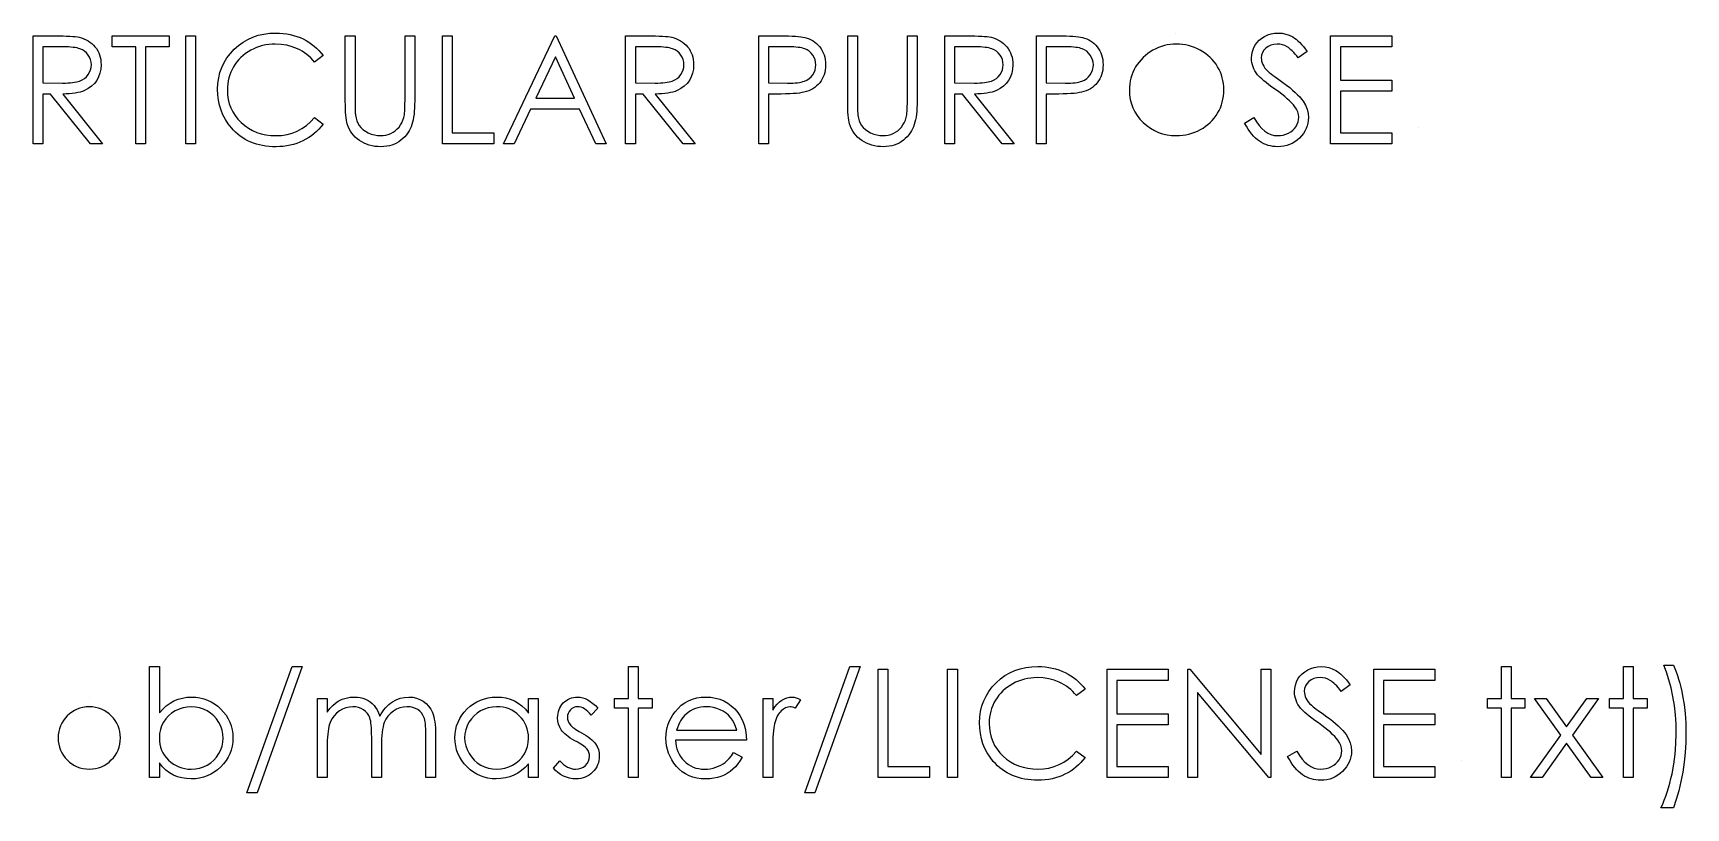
# Model space of a CAD drawing. Header units: millimetres. Extents: x -143 to 157, y 0 to 129.
# Drawn here: x 102.8 to 156.2, y 76.8 to 101.9 of the extents above; entities that cross this region are included whole.
import ezdxf

# ---------------------------------------------------------------- set-up
doc = ezdxf.new("R2010")
doc.units = ezdxf.units.MM

msp = doc.modelspace()

# ---------------------------------------------------------------- linework, layer by layer
at = {"color": 7, "linetype": 'Continuous'}
for p, q in [((139.752, 101.919), (139.752, 101.919)), ((147.604, 98.868), (147.604, 98.868)), ((104.619, 80.432), (104.619, 80.432)), ((148.996, 78.368), (148.996, 78.368))]:
    msp.add_line(p, q, dxfattribs=at)
at = {"color": 7, "linetype": 'Continuous', "flags": 128}
for points in [[(102.8, 101.829), (103.5, 101.829), (103.5, 101.829), (103.641, 101.828), (103.77, 101.826), (103.886, 101.822), (103.991, 101.817), (104.084, 101.81), (104.166, 101.802), (104.236, 101.793), (104.293, 101.781), (104.293, 101.781), (104.37, 101.761), (104.443, 101.735), (104.512, 101.704), (104.577, 101.668), (104.639, 101.627), (104.697, 101.581), (104.752, 101.53), (104.802, 101.473), (104.849, 101.413), (104.889, 101.348), (104.922, 101.281), (104.95, 101.21), (104.971, 101.136), (104.987, 101.059), (104.996, 100.977), (104.999, 100.893), (104.999, 100.893), (104.99, 100.754), (104.964, 100.623), (104.921, 100.501), (104.861, 100.388), (104.784, 100.285), (104.693, 100.196), (104.586, 100.12), (104.466, 100.058), (104.399, 100.032), (104.326, 100.009), (104.246, 99.99), (104.161, 99.974), (104.069, 99.961), (103.972, 99.952), (103.868, 99.947), (103.758, 99.944), (103.758, 99.944), (105.044, 98.329), (105.044, 98.329), (104.655, 98.329), (104.655, 98.329), (103.369, 99.944), (103.369, 99.944), (103.114, 99.944), (103.114, 99.944), (103.114, 98.329), (103.114, 98.329), (102.8, 98.329), (102.8, 98.329), (102.8, 101.829)], [(105.358, 101.47), (105.358, 101.829), (105.358, 101.829), (107.197, 101.829), (107.197, 101.829), (107.197, 101.47), (107.197, 101.47), (106.435, 101.47), (106.435, 101.47), (106.435, 98.329), (106.435, 98.329), (106.121, 98.329), (106.121, 98.329), (106.121, 101.47), (106.121, 101.47), (105.358, 101.47)], [(107.736, 101.829), (108.05, 101.829), (108.05, 101.829), (108.05, 98.329), (108.05, 98.329), (107.736, 98.329), (107.736, 98.329), (107.736, 101.829)], [(112.178, 101.187), (111.903, 100.976), (111.903, 100.976), (111.844, 101.046), (111.781, 101.111), (111.716, 101.172), (111.648, 101.229), (111.577, 101.281), (111.503, 101.328), (111.426, 101.372), (111.346, 101.411), (111.179, 101.476), (111.005, 101.523), (110.822, 101.551), (110.632, 101.56), (110.632, 101.56), (110.526, 101.557), (110.423, 101.547), (110.321, 101.532), (110.222, 101.51), (110.124, 101.482), (110.029, 101.448), (109.935, 101.408), (109.843, 101.361), (109.755, 101.31), (109.672, 101.253), (109.595, 101.193), (109.522, 101.129), (109.454, 101.06), (109.391, 100.987), (109.334, 100.909), (109.281, 100.828), (109.234, 100.743), (109.194, 100.655), (109.16, 100.566), (109.132, 100.472), (109.11, 100.377), (109.095, 100.28), (109.085, 100.179), (109.082, 100.076), (109.082, 100.076), (109.089, 99.921), (109.11, 99.773), (109.144, 99.631), (109.194, 99.496), (109.256, 99.367), (109.333, 99.245), (109.424, 99.13), (109.528, 99.021), (109.643, 98.922), (109.766, 98.836), (109.895, 98.764), (110.032, 98.704), (110.177, 98.658), (110.328, 98.625), (110.487, 98.605), (110.653, 98.598), (110.653, 98.598), (110.836, 98.607), (111.012, 98.635), (111.179, 98.68), (111.34, 98.744), (111.492, 98.826), (111.637, 98.926), (111.774, 99.045), (111.903, 99.182), (111.903, 99.182), (112.178, 98.973), (112.178, 98.973), (112.111, 98.889), (112.039, 98.808), (111.964, 98.733), (111.885, 98.663), (111.802, 98.597), (111.714, 98.537), (111.622, 98.481), (111.527, 98.431), (111.428, 98.386), (111.326, 98.347), (111.222, 98.314), (111.114, 98.287), (111.004, 98.266), (110.89, 98.251), (110.775, 98.242), (110.655, 98.239), (110.655, 98.239), (110.542, 98.241), (110.432, 98.249), (110.326, 98.261), (110.222, 98.278), (110.121, 98.299), (110.024, 98.326), (109.929, 98.356), (109.837, 98.392), (109.748, 98.433), (109.663, 98.478), (109.58, 98.529), (109.5, 98.584), (109.424, 98.643), (109.35, 98.708), (109.279, 98.777), (109.212, 98.851), (109.212, 98.851), (109.108, 98.984), (109.018, 99.123), (108.941, 99.269), (108.879, 99.422), (108.83, 99.581), (108.796, 99.747), (108.775, 99.92), (108.768, 100.099), (108.768, 100.099), (108.776, 100.288), (108.802, 100.469), (108.844, 100.642), (108.903, 100.808), (108.978, 100.965), (109.07, 101.116), (109.179, 101.258), (109.305, 101.394), (109.444, 101.517), (109.59, 101.624), (109.746, 101.713), (109.91, 101.788), (110.083, 101.845), (110.263, 101.886), (110.453, 101.91), (110.651, 101.919), (110.651, 101.919), (110.772, 101.916), (110.89, 101.907), (111.004, 101.891), (111.115, 101.87), (111.224, 101.844), (111.33, 101.81), (111.433, 101.771), (111.532, 101.726), (111.629, 101.676), (111.72, 101.62), (111.808, 101.56), (111.891, 101.495), (111.969, 101.425), (112.044, 101.351), (112.113, 101.271), (112.178, 101.187)], [(112.896, 101.829), (113.21, 101.829), (113.21, 101.829), (113.21, 99.732), (113.21, 99.732), (113.21, 99.643), (113.211, 99.563), (113.212, 99.492), (113.214, 99.429), (113.216, 99.375), (113.218, 99.33), (113.221, 99.294), (113.224, 99.266), (113.224, 99.266), (113.242, 99.168), (113.268, 99.078), (113.303, 98.997), (113.346, 98.923), (113.4, 98.857), (113.466, 98.796), (113.546, 98.741), (113.638, 98.692), (113.737, 98.651), (113.836, 98.621), (113.935, 98.604), (114.035, 98.598), (114.035, 98.598), (114.12, 98.603), (114.204, 98.617), (114.286, 98.64), (114.367, 98.671), (114.444, 98.712), (114.513, 98.759), (114.576, 98.814), (114.633, 98.875), (114.683, 98.943), (114.726, 99.018), (114.761, 99.1), (114.79, 99.189), (114.79, 99.189), (114.798, 99.226), (114.805, 99.272), (114.812, 99.327), (114.817, 99.391), (114.821, 99.463), (114.824, 99.544), (114.825, 99.634), (114.826, 99.732), (114.826, 99.732), (114.826, 101.829), (114.826, 101.829), (115.14, 101.829), (115.14, 101.829), (115.14, 99.715), (115.14, 99.715), (115.138, 99.601), (115.134, 99.492), (115.127, 99.388), (115.117, 99.291), (115.105, 99.199), (115.09, 99.113), (115.072, 99.032), (115.051, 98.957), (115.026, 98.886), (114.995, 98.817), (114.96, 98.75), (114.918, 98.687), (114.871, 98.624), (114.818, 98.565), (114.76, 98.508), (114.696, 98.453), (114.628, 98.403), (114.556, 98.36), (114.481, 98.323), (114.402, 98.293), (114.32, 98.269), (114.235, 98.253), (114.145, 98.243), (114.052, 98.239), (114.052, 98.239), (113.951, 98.243), (113.855, 98.252), (113.761, 98.268), (113.672, 98.29), (113.585, 98.319), (113.503, 98.353), (113.425, 98.394), (113.35, 98.441), (113.28, 98.494), (113.216, 98.551), (113.158, 98.612), (113.106, 98.677), (113.06, 98.746), (113.02, 98.819), (112.987, 98.896), (112.959, 98.978), (112.959, 98.978), (112.944, 99.034), (112.931, 99.1), (112.921, 99.177), (112.912, 99.264), (112.905, 99.362), (112.9, 99.469), (112.897, 99.587), (112.896, 99.715), (112.896, 99.715), (112.896, 101.829)], [(116.037, 101.829), (116.351, 101.829), (116.351, 101.829), (116.351, 98.688), (116.351, 98.688), (117.697, 98.688), (117.697, 98.688), (117.697, 98.329), (117.697, 98.329), (116.037, 98.329), (116.037, 98.329), (116.037, 101.829)], [(119.717, 101.829), (121.332, 98.329), (121.332, 98.329), (120.991, 98.329), (120.991, 98.329), (120.473, 99.451), (120.473, 99.451), (118.887, 99.451), (118.887, 99.451), (118.354, 98.329), (118.354, 98.329), (118.012, 98.329), (118.012, 98.329), (119.672, 101.829), (119.672, 101.829), (119.717, 101.829)], [(121.96, 101.829), (122.661, 101.829), (122.661, 101.829), (122.801, 101.828), (122.93, 101.826), (123.046, 101.822), (123.151, 101.817), (123.245, 101.81), (123.326, 101.802), (123.396, 101.793), (123.454, 101.781), (123.454, 101.781), (123.53, 101.761), (123.603, 101.735), (123.672, 101.704), (123.738, 101.668), (123.799, 101.627), (123.857, 101.581), (123.912, 101.53), (123.963, 101.473), (124.009, 101.413), (124.049, 101.348), (124.083, 101.281), (124.11, 101.21), (124.132, 101.136), (124.147, 101.059), (124.156, 100.977), (124.159, 100.893), (124.159, 100.893), (124.151, 100.754), (124.125, 100.623), (124.081, 100.501), (124.021, 100.388), (123.944, 100.285), (123.853, 100.196), (123.747, 100.12), (123.626, 100.058), (123.559, 100.032), (123.486, 100.009), (123.407, 99.99), (123.321, 99.974), (123.229, 99.961), (123.132, 99.952), (123.028, 99.947), (122.918, 99.944), (122.918, 99.944), (124.204, 98.329), (124.204, 98.329), (123.815, 98.329), (123.815, 98.329), (122.53, 99.944), (122.53, 99.944), (122.274, 99.944), (122.274, 99.944), (122.274, 98.329), (122.274, 98.329), (121.96, 98.329), (121.96, 98.329), (121.96, 101.829)], [(126.268, 101.829), (126.954, 101.829), (126.954, 101.829), (127.096, 101.828), (127.226, 101.826), (127.343, 101.821), (127.449, 101.816), (127.543, 101.809), (127.625, 101.8), (127.694, 101.789), (127.752, 101.776), (127.752, 101.776), (127.824, 101.755), (127.892, 101.729), (127.958, 101.699), (128.02, 101.663), (128.078, 101.622), (128.134, 101.577), (128.186, 101.526), (128.234, 101.471), (128.278, 101.411), (128.316, 101.348), (128.348, 101.281), (128.375, 101.211), (128.395, 101.136), (128.41, 101.058), (128.419, 100.976), (128.422, 100.89), (128.422, 100.89), (128.419, 100.804), (128.41, 100.722), (128.396, 100.643), (128.376, 100.569), (128.349, 100.498), (128.317, 100.432), (128.279, 100.369), (128.236, 100.31), (128.188, 100.255), (128.134, 100.205), (128.077, 100.159), (128.015, 100.118), (127.949, 100.083), (127.878, 100.051), (127.803, 100.024), (127.723, 100.002), (127.723, 100.002), (127.658, 99.989), (127.578, 99.977), (127.487, 99.967), (127.381, 99.959), (127.264, 99.953), (127.133, 99.948), (126.989, 99.945), (126.832, 99.944), (126.832, 99.944), (126.582, 99.944), (126.582, 99.944), (126.582, 98.329), (126.582, 98.329), (126.268, 98.329), (126.268, 98.329), (126.268, 101.829)], [(129.14, 101.829), (129.454, 101.829), (129.454, 101.829), (129.454, 99.732), (129.454, 99.732), (129.454, 99.643), (129.455, 99.563), (129.456, 99.492), (129.457, 99.429), (129.459, 99.375), (129.462, 99.33), (129.464, 99.294), (129.468, 99.266), (129.468, 99.266), (129.485, 99.168), (129.511, 99.078), (129.546, 98.997), (129.589, 98.923), (129.643, 98.857), (129.71, 98.796), (129.79, 98.741), (129.882, 98.692), (129.98, 98.651), (130.079, 98.621), (130.179, 98.604), (130.278, 98.598), (130.278, 98.598), (130.364, 98.603), (130.448, 98.617), (130.53, 98.64), (130.611, 98.671), (130.687, 98.712), (130.757, 98.759), (130.82, 98.814), (130.876, 98.875), (130.926, 98.943), (130.97, 99.018), (131.005, 99.1), (131.033, 99.189), (131.033, 99.189), (131.042, 99.226), (131.049, 99.272), (131.055, 99.327), (131.06, 99.391), (131.064, 99.463), (131.067, 99.544), (131.069, 99.634), (131.069, 99.732), (131.069, 99.732), (131.069, 101.829), (131.069, 101.829), (131.383, 101.829), (131.383, 101.829), (131.383, 99.715), (131.383, 99.715), (131.382, 99.601), (131.378, 99.492), (131.371, 99.388), (131.361, 99.291), (131.348, 99.199), (131.334, 99.113), (131.315, 99.032), (131.294, 98.957), (131.27, 98.886), (131.239, 98.817), (131.203, 98.75), (131.162, 98.687), (131.114, 98.624), (131.062, 98.565), (131.003, 98.508), (130.94, 98.453), (130.872, 98.403), (130.8, 98.36), (130.724, 98.323), (130.646, 98.293), (130.564, 98.269), (130.478, 98.253), (130.388, 98.243), (130.296, 98.239), (130.296, 98.239), (130.195, 98.243), (130.098, 98.252), (130.005, 98.268), (129.915, 98.29), (129.829, 98.319), (129.747, 98.353), (129.668, 98.394), (129.593, 98.441), (129.523, 98.494), (129.459, 98.551), (129.401, 98.612), (129.349, 98.677), (129.304, 98.746), (129.264, 98.819), (129.23, 98.896), (129.202, 98.978), (129.202, 98.978), (129.187, 99.034), (129.175, 99.1), (129.164, 99.177), (129.155, 99.264), (129.149, 99.362), (129.144, 99.469), (129.14, 99.587), (129.14, 99.715), (129.14, 99.715), (129.14, 101.829)], [(132.281, 101.829), (132.981, 101.829), (132.981, 101.829), (133.121, 101.828), (133.25, 101.826), (133.367, 101.822), (133.472, 101.817), (133.565, 101.81), (133.647, 101.802), (133.717, 101.793), (133.774, 101.781), (133.774, 101.781), (133.851, 101.761), (133.924, 101.735), (133.993, 101.704), (134.058, 101.668), (134.12, 101.627), (134.178, 101.581), (134.233, 101.53), (134.283, 101.473), (134.329, 101.413), (134.369, 101.348), (134.403, 101.281), (134.43, 101.21), (134.452, 101.136), (134.468, 101.059), (134.477, 100.977), (134.479, 100.893), (134.479, 100.893), (134.471, 100.754), (134.445, 100.623), (134.402, 100.501), (134.341, 100.388), (134.265, 100.285), (134.174, 100.196), (134.067, 100.12), (133.947, 100.058), (133.879, 100.032), (133.806, 100.009), (133.727, 99.99), (133.642, 99.974), (133.55, 99.961), (133.452, 99.952), (133.349, 99.947), (133.239, 99.944), (133.239, 99.944), (134.524, 98.329), (134.524, 98.329), (134.136, 98.329), (134.136, 98.329), (132.85, 99.944), (132.85, 99.944), (132.595, 99.944), (132.595, 99.944), (132.595, 98.329), (132.595, 98.329), (132.281, 98.329), (132.281, 98.329), (132.281, 101.829)], [(135.242, 101.829), (135.929, 101.829), (135.929, 101.829), (136.07, 101.828), (136.2, 101.826), (136.318, 101.821), (136.424, 101.816), (136.517, 101.809), (136.599, 101.8), (136.668, 101.789), (136.726, 101.776), (136.726, 101.776), (136.798, 101.755), (136.867, 101.729), (136.932, 101.699), (136.994, 101.663), (137.053, 101.622), (137.108, 101.577), (137.16, 101.526), (137.208, 101.471), (137.252, 101.411), (137.29, 101.348), (137.323, 101.281), (137.349, 101.211), (137.37, 101.136), (137.384, 101.058), (137.393, 100.976), (137.396, 100.89), (137.396, 100.89), (137.393, 100.804), (137.384, 100.722), (137.37, 100.643), (137.35, 100.569), (137.323, 100.498), (137.292, 100.432), (137.254, 100.369), (137.21, 100.31), (137.162, 100.255), (137.109, 100.205), (137.051, 100.159), (136.99, 100.118), (136.923, 100.083), (136.852, 100.051), (136.777, 100.024), (136.698, 100.002), (136.698, 100.002), (136.632, 99.989), (136.553, 99.977), (136.461, 99.967), (136.356, 99.959), (136.238, 99.953), (136.107, 99.948), (135.964, 99.945), (135.807, 99.944), (135.807, 99.944), (135.556, 99.944), (135.556, 99.944), (135.556, 98.329), (135.556, 98.329), (135.242, 98.329), (135.242, 98.329), (135.242, 101.829)], [(139.767, 101.56), (139.668, 101.557), (139.57, 101.547), (139.473, 101.532), (139.378, 101.51), (139.284, 101.481), (139.19, 101.447), (139.099, 101.406), (139.009, 101.359), (138.922, 101.307), (138.84, 101.251), (138.763, 101.19), (138.69, 101.124), (138.623, 101.055), (138.56, 100.981), (138.503, 100.903), (138.45, 100.82), (138.403, 100.735), (138.362, 100.646), (138.327, 100.555), (138.299, 100.462), (138.277, 100.367), (138.261, 100.268), (138.252, 100.168), (138.249, 100.065), (138.249, 100.065), (138.256, 99.914), (138.277, 99.768), (138.311, 99.63), (138.36, 99.496), (138.423, 99.369), (138.499, 99.248), (138.589, 99.133), (138.694, 99.023), (138.808, 98.924), (138.928, 98.837), (139.054, 98.764), (139.185, 98.705), (139.322, 98.658), (139.464, 98.625), (139.613, 98.605), (139.767, 98.598), (139.767, 98.598), (139.871, 98.601), (139.973, 98.61), (140.073, 98.626), (140.171, 98.647), (140.267, 98.675), (140.361, 98.708), (140.453, 98.748), (140.543, 98.793), (140.63, 98.844), (140.712, 98.9), (140.789, 98.96), (140.861, 99.025), (140.928, 99.093), (140.991, 99.167), (141.048, 99.245), (141.1, 99.327), (141.147, 99.414), (141.188, 99.502), (141.222, 99.592), (141.25, 99.686), (141.272, 99.781), (141.287, 99.879), (141.297, 99.979), (141.3, 100.081), (141.3, 100.081), (141.297, 100.183), (141.287, 100.282), (141.272, 100.379), (141.25, 100.474), (141.222, 100.566), (141.188, 100.655), (141.147, 100.742), (141.1, 100.826), (141.048, 100.908), (140.99, 100.985), (140.927, 101.058), (140.86, 101.127), (140.787, 101.191), (140.708, 101.251), (140.626, 101.307), (140.537, 101.359), (140.446, 101.406), (140.353, 101.447), (140.259, 101.481), (140.163, 101.51), (140.066, 101.532), (139.968, 101.547), (139.868, 101.557), (139.767, 101.56)], [(141.973, 99.004), (142.269, 99.182), (142.269, 99.182), (142.354, 99.045), (142.441, 98.926), (142.533, 98.826), (142.627, 98.744), (142.725, 98.68), (142.826, 98.635), (142.93, 98.607), (143.037, 98.598), (143.037, 98.598), (143.129, 98.603), (143.218, 98.619), (143.305, 98.644), (143.388, 98.68), (143.465, 98.724), (143.532, 98.776), (143.59, 98.834), (143.638, 98.899), (143.675, 98.969), (143.702, 99.041), (143.717, 99.115), (143.723, 99.191), (143.723, 99.191), (143.715, 99.278), (143.692, 99.365), (143.652, 99.45), (143.598, 99.535), (143.598, 99.535), (143.55, 99.595), (143.494, 99.657), (143.428, 99.722), (143.354, 99.791), (143.27, 99.862), (143.178, 99.936), (143.077, 100.013), (142.967, 100.093), (142.967, 100.093), (142.856, 100.172), (142.758, 100.247), (142.67, 100.315), (142.593, 100.377), (142.526, 100.434), (142.471, 100.484), (142.427, 100.53), (142.393, 100.569), (142.393, 100.569), (142.347, 100.632), (142.308, 100.695), (142.274, 100.759), (142.247, 100.826), (142.225, 100.892), (142.209, 100.961), (142.2, 101.031), (142.197, 101.102), (142.197, 101.102), (142.204, 101.213), (142.225, 101.319), (142.26, 101.42), (142.308, 101.516), (142.37, 101.605), (142.442, 101.684), (142.526, 101.752), (142.621, 101.811), (142.724, 101.858), (142.832, 101.892), (142.943, 101.912), (143.06, 101.919), (143.06, 101.919), (143.183, 101.911), (143.303, 101.887), (143.418, 101.847), (143.53, 101.792), (143.585, 101.757), (143.64, 101.715), (143.697, 101.667), (143.755, 101.612), (143.813, 101.551), (143.872, 101.483), (143.932, 101.408), (143.992, 101.326), (143.992, 101.326), (143.708, 101.111), (143.708, 101.111), (143.656, 101.177), (143.607, 101.237), (143.559, 101.291), (143.513, 101.338), (143.469, 101.38), (143.427, 101.417), (143.387, 101.448), (143.349, 101.472), (143.273, 101.511), (143.194, 101.538), (143.111, 101.554), (143.025, 101.56), (143.025, 101.56), (142.917, 101.552), (142.819, 101.528), (142.732, 101.488), (142.655, 101.432), (142.592, 101.364), (142.547, 101.289), (142.521, 101.206), (142.512, 101.117), (142.512, 101.117), (142.514, 101.061), (142.524, 101.005), (142.539, 100.951), (142.561, 100.897), (142.591, 100.842), (142.631, 100.785), (142.681, 100.726), (142.742, 100.664), (142.742, 100.664), (142.765, 100.644), (142.798, 100.618), (142.842, 100.585), (142.896, 100.544), (142.96, 100.497), (143.034, 100.444), (143.118, 100.383), (143.213, 100.316), (143.213, 100.316), (143.326, 100.233), (143.431, 100.152), (143.525, 100.073), (143.611, 99.997), (143.687, 99.923), (143.755, 99.852), (143.813, 99.782), (143.861, 99.715), (143.938, 99.583), (143.993, 99.452), (144.026, 99.319), (144.037, 99.187), (144.037, 99.187), (144.033, 99.093), (144.019, 99.001), (143.997, 98.914), (143.964, 98.829), (143.924, 98.747), (143.873, 98.668), (143.814, 98.593), (143.746, 98.521), (143.67, 98.455), (143.592, 98.398), (143.509, 98.349), (143.423, 98.31), (143.333, 98.279), (143.238, 98.257), (143.14, 98.244), (143.037, 98.239), (143.037, 98.239), (142.958, 98.242), (142.88, 98.251), (142.805, 98.264), (142.731, 98.283), (142.659, 98.308), (142.589, 98.338), (142.521, 98.374), (142.455, 98.415), (142.39, 98.463), (142.327, 98.518), (142.265, 98.581), (142.204, 98.651), (142.144, 98.728), (142.086, 98.813), (142.029, 98.905), (141.973, 99.004)], [(144.755, 101.829), (146.729, 101.829), (146.729, 101.829), (146.729, 101.47), (146.729, 101.47), (145.069, 101.47), (145.069, 101.47), (145.069, 100.393), (145.069, 100.393), (146.729, 100.393), (146.729, 100.393), (146.729, 100.034), (146.729, 100.034), (145.069, 100.034), (145.069, 100.034), (145.069, 98.688), (145.069, 98.688), (146.729, 98.688), (146.729, 98.688), (146.729, 98.329), (146.729, 98.329), (144.755, 98.329), (144.755, 98.329), (144.755, 101.829)], [(103.114, 101.47), (103.114, 100.303), (103.114, 100.303), (103.755, 100.298), (103.755, 100.298), (103.845, 100.299), (103.929, 100.303), (104.007, 100.308), (104.079, 100.315), (104.145, 100.324), (104.204, 100.335), (104.258, 100.348), (104.306, 100.364), (104.39, 100.402), (104.465, 100.449), (104.53, 100.506), (104.584, 100.573), (104.629, 100.647), (104.659, 100.725), (104.678, 100.808), (104.685, 100.894), (104.685, 100.894), (104.678, 100.978), (104.659, 101.059), (104.627, 101.135), (104.583, 101.207), (104.528, 101.273), (104.466, 101.328), (104.396, 101.374), (104.317, 101.409), (104.272, 101.423), (104.221, 101.436), (104.163, 101.446), (104.098, 101.455), (104.026, 101.462), (103.948, 101.467), (103.862, 101.469), (103.77, 101.47), (103.77, 101.47), (103.114, 101.47)], [(119.691, 101.147), (119.057, 99.81), (119.057, 99.81), (120.308, 99.81), (120.308, 99.81), (119.691, 101.147)], [(122.274, 101.47), (122.274, 100.303), (122.274, 100.303), (122.915, 100.298), (122.915, 100.298), (123.005, 100.299), (123.089, 100.303), (123.167, 100.308), (123.239, 100.315), (123.305, 100.324), (123.365, 100.335), (123.419, 100.348), (123.466, 100.364), (123.55, 100.402), (123.625, 100.449), (123.69, 100.506), (123.745, 100.573), (123.789, 100.647), (123.82, 100.725), (123.839, 100.808), (123.845, 100.894), (123.845, 100.894), (123.839, 100.978), (123.82, 101.059), (123.787, 101.135), (123.743, 101.207), (123.689, 101.273), (123.626, 101.328), (123.556, 101.374), (123.477, 101.409), (123.433, 101.423), (123.381, 101.436), (123.323, 101.446), (123.259, 101.455), (123.187, 101.462), (123.108, 101.467), (123.022, 101.469), (122.931, 101.47), (122.931, 101.47), (122.274, 101.47)], [(126.582, 101.47), (126.582, 100.303), (126.582, 100.303), (127.195, 100.296), (127.195, 100.296), (127.285, 100.296), (127.368, 100.3), (127.445, 100.305), (127.517, 100.312), (127.581, 100.321), (127.64, 100.331), (127.692, 100.345), (127.738, 100.359), (127.82, 100.397), (127.892, 100.444), (127.955, 100.501), (128.009, 100.568), (128.052, 100.642), (128.083, 100.72), (128.101, 100.803), (128.108, 100.889), (128.108, 100.889), (128.101, 100.973), (128.083, 101.054), (128.052, 101.131), (128.009, 101.205), (127.956, 101.272), (127.895, 101.328), (127.826, 101.374), (127.749, 101.409), (127.706, 101.423), (127.656, 101.436), (127.599, 101.446), (127.537, 101.455), (127.468, 101.462), (127.393, 101.467), (127.311, 101.469), (127.222, 101.47), (127.222, 101.47), (126.582, 101.47)], [(132.595, 101.47), (132.595, 100.303), (132.595, 100.303), (133.236, 100.298), (133.236, 100.298), (133.325, 100.299), (133.41, 100.303), (133.487, 100.308), (133.56, 100.315), (133.626, 100.324), (133.685, 100.335), (133.739, 100.348), (133.787, 100.364), (133.871, 100.402), (133.946, 100.449), (134.01, 100.506), (134.065, 100.573), (134.109, 100.647), (134.14, 100.725), (134.159, 100.808), (134.165, 100.894), (134.165, 100.894), (134.159, 100.978), (134.14, 101.059), (134.108, 101.135), (134.064, 101.207), (134.009, 101.273), (133.947, 101.328), (133.877, 101.374), (133.798, 101.409), (133.753, 101.423), (133.702, 101.436), (133.644, 101.446), (133.579, 101.455), (133.507, 101.462), (133.429, 101.467), (133.343, 101.469), (133.251, 101.47), (133.251, 101.47), (132.595, 101.47)], [(135.556, 101.47), (135.556, 100.303), (135.556, 100.303), (136.169, 100.296), (136.169, 100.296), (136.259, 100.296), (136.342, 100.3), (136.419, 100.305), (136.491, 100.312), (136.556, 100.321), (136.614, 100.331), (136.666, 100.345), (136.713, 100.359), (136.794, 100.397), (136.867, 100.444), (136.929, 100.501), (136.983, 100.568), (137.027, 100.642), (137.058, 100.72), (137.076, 100.803), (137.082, 100.889), (137.082, 100.889), (137.076, 100.973), (137.058, 101.054), (137.027, 101.131), (136.983, 101.205), (136.93, 101.272), (136.87, 101.328), (136.8, 101.374), (136.724, 101.409), (136.68, 101.423), (136.631, 101.436), (136.574, 101.446), (136.511, 101.455), (136.442, 101.462), (136.367, 101.467), (136.285, 101.469), (136.197, 101.47), (136.197, 101.47), (135.556, 101.47)], [(106.569, 77.829), (106.569, 81.419), (106.569, 81.419), (106.883, 81.419), (106.883, 81.419), (106.883, 79.923), (106.883, 79.923), (106.992, 80.042), (107.106, 80.146), (107.228, 80.233), (107.354, 80.305), (107.488, 80.36), (107.628, 80.4), (107.774, 80.424), (107.927, 80.432), (107.927, 80.432), (108.062, 80.425), (108.193, 80.407), (108.319, 80.377), (108.439, 80.335), (108.554, 80.28), (108.665, 80.214), (108.77, 80.135), (108.87, 80.044), (108.962, 79.944), (109.041, 79.84), (109.109, 79.73), (109.164, 79.615), (109.207, 79.495), (109.237, 79.369), (109.255, 79.239), (109.262, 79.103), (109.262, 79.103), (109.255, 78.969), (109.237, 78.84), (109.206, 78.716), (109.163, 78.597), (109.107, 78.482), (109.039, 78.374), (108.959, 78.269), (108.867, 78.17), (108.766, 78.08), (108.659, 78.002), (108.549, 77.935), (108.432, 77.881), (108.311, 77.838), (108.185, 77.808), (108.053, 77.79), (107.917, 77.784), (107.917, 77.784), (107.761, 77.792), (107.613, 77.815), (107.473, 77.854), (107.34, 77.908), (107.214, 77.98), (107.096, 78.069), (106.986, 78.177), (106.883, 78.302), (106.883, 78.302), (106.883, 77.829), (106.883, 77.829), (106.569, 77.829)], [(111.505, 81.419), (110.041, 77.335), (110.041, 77.335), (109.71, 77.335), (109.71, 77.335), (111.174, 81.419), (111.174, 81.419), (111.505, 81.419)], [(122.05, 81.419), (122.364, 81.419), (122.364, 81.419), (122.364, 80.387), (122.364, 80.387), (122.813, 80.387), (122.813, 80.387), (122.813, 80.073), (122.813, 80.073), (122.364, 80.073), (122.364, 80.073), (122.364, 77.829), (122.364, 77.829), (122.05, 77.829), (122.05, 77.829), (122.05, 80.073), (122.05, 80.073), (121.601, 80.073), (121.601, 80.073), (121.601, 80.387), (121.601, 80.387), (122.05, 80.387), (122.05, 80.387), (122.05, 81.419)], [(129.544, 81.419), (128.08, 77.335), (128.08, 77.335), (127.749, 77.335), (127.749, 77.335), (129.213, 81.419), (129.213, 81.419), (129.544, 81.419)], [(130.127, 81.329), (130.441, 81.329), (130.441, 81.329), (130.441, 78.188), (130.441, 78.188), (131.787, 78.188), (131.787, 78.188), (131.787, 77.829), (131.787, 77.829), (130.127, 77.829), (130.127, 77.829), (130.127, 81.329)], [(132.37, 81.329), (132.685, 81.329), (132.685, 81.329), (132.685, 77.829), (132.685, 77.829), (132.371, 77.829), (132.371, 77.829), (132.371, 81.329)], [(136.813, 80.687), (136.538, 80.476), (136.538, 80.476), (136.478, 80.546), (136.416, 80.611), (136.351, 80.672), (136.283, 80.729), (136.211, 80.781), (136.138, 80.828), (136.061, 80.872), (135.981, 80.911), (135.814, 80.976), (135.639, 81.023), (135.457, 81.051), (135.266, 81.06), (135.266, 81.06), (135.161, 81.057), (135.057, 81.047), (134.956, 81.032), (134.857, 81.01), (134.759, 80.982), (134.663, 80.948), (134.57, 80.908), (134.478, 80.861), (134.39, 80.81), (134.307, 80.753), (134.229, 80.693), (134.156, 80.629), (134.088, 80.56), (134.026, 80.487), (133.968, 80.409), (133.916, 80.328), (133.869, 80.243), (133.829, 80.155), (133.794, 80.066), (133.766, 79.972), (133.745, 79.877), (133.729, 79.78), (133.719, 79.679), (133.717, 79.576), (133.717, 79.576), (133.724, 79.421), (133.745, 79.273), (133.779, 79.131), (133.828, 78.996), (133.891, 78.867), (133.968, 78.745), (134.058, 78.63), (134.163, 78.521), (134.278, 78.422), (134.4, 78.336), (134.53, 78.264), (134.667, 78.204), (134.811, 78.158), (134.963, 78.125), (135.122, 78.105), (135.288, 78.098), (135.288, 78.098), (135.471, 78.107), (135.646, 78.135), (135.814, 78.18), (135.974, 78.244), (136.126, 78.326), (136.272, 78.426), (136.408, 78.545), (136.538, 78.682), (136.538, 78.682), (136.813, 78.473), (136.813, 78.473), (136.746, 78.389), (136.674, 78.308), (136.599, 78.233), (136.52, 78.163), (136.436, 78.097), (136.349, 78.037), (136.257, 77.981), (136.161, 77.931), (136.063, 77.886), (135.961, 77.847), (135.856, 77.814), (135.749, 77.787), (135.638, 77.766), (135.525, 77.751), (135.409, 77.742), (135.29, 77.739), (135.29, 77.739), (135.177, 77.741), (135.067, 77.749), (134.96, 77.761), (134.857, 77.778), (134.756, 77.799), (134.658, 77.826), (134.564, 77.856), (134.472, 77.892), (134.383, 77.933), (134.297, 77.978), (134.214, 78.029), (134.135, 78.084), (134.058, 78.143), (133.985, 78.208), (133.914, 78.277), (133.846, 78.351), (133.846, 78.351), (133.743, 78.484), (133.652, 78.623), (133.576, 78.769), (133.513, 78.922), (133.465, 79.081), (133.431, 79.247), (133.41, 79.42), (133.403, 79.599), (133.403, 79.599), (133.411, 79.788), (133.436, 79.969), (133.478, 80.142), (133.537, 80.308), (133.612, 80.465), (133.705, 80.616), (133.813, 80.758), (133.94, 80.894), (134.078, 81.017), (134.225, 81.124), (134.381, 81.213), (134.545, 81.288), (134.717, 81.345), (134.898, 81.386), (135.088, 81.41), (135.286, 81.419), (135.286, 81.419), (135.406, 81.416), (135.524, 81.407), (135.638, 81.391), (135.75, 81.37), (135.859, 81.344), (135.964, 81.31), (136.068, 81.271), (136.167, 81.226), (136.263, 81.176), (136.355, 81.12), (136.443, 81.06), (136.525, 80.995), (136.604, 80.925), (136.678, 80.851), (136.748, 80.771), (136.813, 80.687)], [(137.531, 81.329), (139.505, 81.329), (139.505, 81.329), (139.505, 80.97), (139.505, 80.97), (137.845, 80.97), (137.845, 80.97), (137.845, 79.893), (137.845, 79.893), (139.505, 79.893), (139.505, 79.893), (139.505, 79.534), (139.505, 79.534), (137.845, 79.534), (137.845, 79.534), (137.845, 78.188), (137.845, 78.188), (139.505, 78.188), (139.505, 78.188), (139.505, 77.829), (139.505, 77.829), (137.531, 77.829), (137.531, 77.829), (137.531, 81.329)], [(140.133, 77.829), (140.133, 81.329), (140.133, 81.329), (140.199, 81.329), (140.199, 81.329), (142.512, 78.574), (142.512, 78.574), (142.512, 81.329), (142.512, 81.329), (142.826, 81.329), (142.826, 81.329), (142.826, 77.829), (142.826, 77.829), (142.754, 77.829), (142.754, 77.829), (140.447, 80.577), (140.447, 80.577), (140.447, 77.829), (140.447, 77.829), (140.133, 77.829)], [(143.364, 78.504), (143.66, 78.682), (143.66, 78.682), (143.745, 78.545), (143.832, 78.426), (143.924, 78.326), (144.018, 78.244), (144.116, 78.18), (144.217, 78.135), (144.321, 78.107), (144.428, 78.098), (144.428, 78.098), (144.52, 78.103), (144.609, 78.119), (144.696, 78.144), (144.779, 78.18), (144.856, 78.224), (144.923, 78.276), (144.981, 78.334), (145.029, 78.399), (145.066, 78.469), (145.093, 78.541), (145.109, 78.615), (145.114, 78.691), (145.114, 78.691), (145.106, 78.778), (145.083, 78.865), (145.043, 78.95), (144.989, 79.035), (144.989, 79.035), (144.941, 79.095), (144.885, 79.157), (144.819, 79.222), (144.745, 79.291), (144.661, 79.362), (144.569, 79.436), (144.468, 79.513), (144.358, 79.593), (144.358, 79.593), (144.248, 79.672), (144.149, 79.747), (144.061, 79.815), (143.984, 79.877), (143.917, 79.934), (143.862, 79.984), (143.818, 80.03), (143.784, 80.069), (143.784, 80.069), (143.739, 80.132), (143.699, 80.195), (143.665, 80.259), (143.638, 80.326), (143.616, 80.392), (143.6, 80.461), (143.591, 80.531), (143.588, 80.602), (143.588, 80.602), (143.595, 80.713), (143.617, 80.819), (143.651, 80.92), (143.699, 81.016), (143.761, 81.105), (143.833, 81.184), (143.917, 81.252), (144.012, 81.311), (144.115, 81.358), (144.223, 81.392), (144.334, 81.412), (144.451, 81.419), (144.451, 81.419), (144.574, 81.411), (144.694, 81.387), (144.809, 81.347), (144.921, 81.292), (144.976, 81.257), (145.031, 81.215), (145.088, 81.167), (145.146, 81.112), (145.204, 81.051), (145.263, 80.983), (145.323, 80.908), (145.383, 80.826), (145.383, 80.826), (145.099, 80.611), (145.099, 80.611), (145.048, 80.677), (144.998, 80.737), (144.95, 80.791), (144.904, 80.838), (144.86, 80.88), (144.818, 80.917), (144.778, 80.948), (144.74, 80.972), (144.664, 81.011), (144.585, 81.038), (144.502, 81.054), (144.416, 81.06), (144.416, 81.06), (144.308, 81.052), (144.21, 81.028), (144.123, 80.988), (144.046, 80.932), (143.983, 80.864), (143.938, 80.789), (143.912, 80.706), (143.903, 80.617), (143.903, 80.617), (143.905, 80.561), (143.915, 80.505), (143.93, 80.451), (143.952, 80.397), (143.982, 80.342), (144.022, 80.285), (144.072, 80.226), (144.133, 80.164), (144.133, 80.164), (144.156, 80.144), (144.189, 80.118), (144.233, 80.085), (144.287, 80.044), (144.351, 79.997), (144.425, 79.944), (144.509, 79.883), (144.604, 79.816), (144.604, 79.816), (144.717, 79.733), (144.822, 79.652), (144.916, 79.573), (145.002, 79.497), (145.078, 79.423), (145.146, 79.352), (145.204, 79.282), (145.252, 79.215), (145.329, 79.083), (145.384, 78.952), (145.417, 78.819), (145.428, 78.687), (145.428, 78.687), (145.424, 78.593), (145.41, 78.501), (145.388, 78.414), (145.355, 78.329), (145.315, 78.247), (145.264, 78.168), (145.205, 78.093), (145.137, 78.021), (145.062, 77.955), (144.983, 77.898), (144.9, 77.849), (144.814, 77.81), (144.724, 77.779), (144.629, 77.757), (144.531, 77.744), (144.428, 77.739), (144.428, 77.739), (144.349, 77.742), (144.271, 77.751), (144.196, 77.764), (144.122, 77.783), (144.051, 77.808), (143.98, 77.838), (143.912, 77.874), (143.846, 77.915), (143.781, 77.963), (143.718, 78.018), (143.656, 78.081), (143.595, 78.151), (143.535, 78.228), (143.477, 78.313), (143.42, 78.405), (143.364, 78.504)], [(146.146, 81.329), (148.121, 81.329), (148.121, 81.329), (148.121, 80.97), (148.121, 80.97), (146.46, 80.97), (146.46, 80.97), (146.46, 79.893), (146.46, 79.893), (148.121, 79.893), (148.121, 79.893), (148.121, 79.534), (148.121, 79.534), (146.46, 79.534), (146.46, 79.534), (146.46, 78.188), (146.46, 78.188), (148.121, 78.188), (148.121, 78.188), (148.121, 77.829), (148.121, 77.829), (146.146, 77.829), (146.146, 77.829), (146.146, 81.329)], [(150.274, 81.419), (150.588, 81.419), (150.588, 81.419), (150.588, 80.387), (150.588, 80.387), (151.037, 80.387), (151.037, 80.387), (151.037, 80.073), (151.037, 80.073), (150.588, 80.073), (150.588, 80.073), (150.588, 77.829), (150.588, 77.829), (150.274, 77.829), (150.274, 77.829), (150.274, 80.073), (150.274, 80.073), (149.826, 80.073), (149.826, 80.073), (149.826, 80.387), (149.826, 80.387), (150.274, 80.387), (150.274, 80.387), (150.274, 81.419)], [(154.223, 81.419), (154.537, 81.419), (154.537, 81.419), (154.537, 80.387), (154.537, 80.387), (154.986, 80.387), (154.986, 80.387), (154.986, 80.073), (154.986, 80.073), (154.537, 80.073), (154.537, 80.073), (154.537, 77.829), (154.537, 77.829), (154.223, 77.829), (154.223, 77.829), (154.223, 80.073), (154.223, 80.073), (153.774, 80.073), (153.774, 80.073), (153.774, 80.387), (153.774, 80.387), (154.223, 80.387), (154.223, 80.387), (154.223, 81.419)], [(155.838, 76.842), (155.435, 76.842), (155.435, 76.842), (155.49, 76.962), (155.542, 77.089), (155.592, 77.219), (155.638, 77.354), (155.681, 77.495), (155.722, 77.64), (155.759, 77.791), (155.794, 77.946), (155.853, 78.264), (155.895, 78.588), (155.92, 78.916), (155.928, 79.25), (155.928, 79.25), (155.921, 79.558), (155.902, 79.86), (155.867, 80.157), (155.82, 80.448), (155.761, 80.728), (155.693, 80.991), (155.613, 81.236), (155.524, 81.464), (155.524, 81.464), (155.838, 81.464), (155.838, 81.464), (155.884, 81.356), (155.927, 81.245), (155.967, 81.128), (156.006, 81.007), (156.042, 80.881), (156.075, 80.751), (156.106, 80.615), (156.134, 80.475), (156.181, 80.188), (156.215, 79.895), (156.235, 79.596), (156.242, 79.292), (156.242, 79.292), (156.236, 78.963), (156.216, 78.64), (156.184, 78.32), (156.139, 78.004), (156.081, 77.697), (156.012, 77.4), (155.931, 77.115), (155.838, 76.842)], [(111.999, 80.387), (112.313, 80.387), (112.313, 80.387), (112.313, 79.942), (112.313, 79.942), (112.4, 80.057), (112.488, 80.155), (112.577, 80.237), (112.668, 80.302), (112.668, 80.302), (112.794, 80.359), (112.925, 80.399), (113.058, 80.423), (113.195, 80.432), (113.195, 80.432), (113.287, 80.427), (113.377, 80.413), (113.465, 80.39), (113.55, 80.358), (113.63, 80.318), (113.702, 80.272), (113.768, 80.221), (113.824, 80.162), (113.876, 80.095), (113.924, 80.014), (113.968, 79.921), (114.009, 79.814), (114.009, 79.814), (114.051, 79.888), (114.096, 79.956), (114.143, 80.021), (114.193, 80.08), (114.246, 80.136), (114.301, 80.186), (114.358, 80.232), (114.418, 80.274), (114.543, 80.343), (114.674, 80.392), (114.807, 80.422), (114.947, 80.432), (114.947, 80.432), (115.075, 80.423), (115.196, 80.399), (115.309, 80.357), (115.414, 80.298), (115.509, 80.225), (115.591, 80.139), (115.659, 80.04), (115.715, 79.928), (115.738, 79.864), (115.757, 79.794), (115.774, 79.716), (115.788, 79.63), (115.799, 79.538), (115.807, 79.437), (115.811, 79.329), (115.813, 79.214), (115.813, 79.214), (115.813, 77.829), (115.813, 77.829), (115.499, 77.829), (115.499, 77.829), (115.499, 79.216), (115.499, 79.216), (115.498, 79.314), (115.495, 79.404), (115.49, 79.486), (115.484, 79.561), (115.476, 79.627), (115.465, 79.685), (115.453, 79.735), (115.439, 79.777), (115.404, 79.85), (115.359, 79.916), (115.302, 79.974), (115.236, 80.024), (115.161, 80.065), (115.078, 80.094), (114.989, 80.112), (114.892, 80.118), (114.892, 80.118), (114.774, 80.109), (114.661, 80.082), (114.552, 80.039), (114.449, 79.977), (114.355, 79.902), (114.275, 79.814), (114.209, 79.714), (114.155, 79.604), (114.134, 79.54), (114.115, 79.468), (114.099, 79.385), (114.086, 79.292), (114.076, 79.19), (114.068, 79.078), (114.064, 78.956), (114.063, 78.824), (114.063, 78.824), (114.063, 77.829), (114.063, 77.829), (113.749, 77.829), (113.749, 77.829), (113.749, 79.13), (113.749, 79.13), (113.748, 79.24), (113.745, 79.341), (113.74, 79.433), (113.734, 79.516), (113.726, 79.59), (113.716, 79.653), (113.704, 79.709), (113.69, 79.754), (113.655, 79.833), (113.61, 79.903), (113.553, 79.965), (113.486, 80.018), (113.41, 80.061), (113.327, 80.093), (113.237, 80.111), (113.14, 80.118), (113.14, 80.118), (113.027, 80.109), (112.916, 80.083), (112.81, 80.04), (112.708, 79.981), (112.614, 79.906), (112.532, 79.82), (112.464, 79.723), (112.41, 79.613), (112.387, 79.551), (112.368, 79.482), (112.351, 79.405), (112.337, 79.32), (112.326, 79.228), (112.319, 79.128), (112.314, 79.021), (112.313, 78.905), (112.313, 78.905), (112.313, 77.829), (112.313, 77.829), (111.999, 77.829), (111.999, 77.829), (111.999, 80.387)], [(119.133, 80.387), (119.133, 77.829), (119.133, 77.829), (118.819, 77.829), (118.819, 77.829), (118.819, 78.271), (118.819, 78.271), (118.711, 78.154), (118.596, 78.053), (118.474, 77.969), (118.347, 77.901), (118.213, 77.85), (118.073, 77.814), (117.927, 77.791), (117.775, 77.784), (117.775, 77.784), (117.639, 77.79), (117.509, 77.809), (117.383, 77.839), (117.263, 77.881), (117.148, 77.936), (117.037, 78.002), (116.932, 78.081), (116.832, 78.172), (116.74, 78.271), (116.66, 78.376), (116.594, 78.486), (116.538, 78.602), (116.496, 78.722), (116.466, 78.848), (116.447, 78.979), (116.441, 79.115), (116.441, 79.115), (116.447, 79.248), (116.466, 79.377), (116.496, 79.501), (116.54, 79.62), (116.595, 79.733), (116.663, 79.842), (116.743, 79.946), (116.835, 80.045), (116.936, 80.136), (117.043, 80.214), (117.153, 80.281), (117.27, 80.335), (117.391, 80.378), (117.517, 80.408), (117.648, 80.425), (117.784, 80.432), (117.784, 80.432), (117.941, 80.424), (118.089, 80.401), (118.23, 80.361), (118.364, 80.308), (118.489, 80.237), (118.607, 80.147), (118.717, 80.04), (118.819, 79.913), (118.819, 79.913), (118.819, 80.387), (118.819, 80.387), (119.133, 80.387)], [(121.063, 80.068), (120.85, 79.848), (120.85, 79.848), (120.794, 79.911), (120.738, 79.966), (120.681, 80.012), (120.627, 80.05), (120.571, 80.08), (120.517, 80.101), (120.462, 80.113), (120.408, 80.118), (120.408, 80.118), (120.342, 80.111), (120.281, 80.092), (120.224, 80.059), (120.173, 80.014), (120.13, 79.96), (120.1, 79.902), (120.082, 79.84), (120.076, 79.773), (120.076, 79.773), (120.081, 79.713), (120.097, 79.655), (120.125, 79.597), (120.163, 79.541), (120.163, 79.541), (120.187, 79.512), (120.218, 79.483), (120.254, 79.451), (120.297, 79.419), (120.346, 79.386), (120.401, 79.351), (120.461, 79.315), (120.528, 79.278), (120.528, 79.278), (120.609, 79.231), (120.684, 79.186), (120.752, 79.14), (120.813, 79.095), (120.867, 79.05), (120.914, 79.006), (120.955, 78.962), (120.989, 78.919), (120.989, 78.919), (121.04, 78.828), (121.078, 78.732), (121.1, 78.63), (121.108, 78.523), (121.108, 78.523), (121.104, 78.447), (121.094, 78.375), (121.078, 78.304), (121.054, 78.238), (121.024, 78.173), (120.987, 78.112), (120.944, 78.054), (120.893, 77.999), (120.838, 77.948), (120.78, 77.905), (120.718, 77.868), (120.653, 77.838), (120.584, 77.814), (120.512, 77.797), (120.437, 77.788), (120.358, 77.784), (120.358, 77.784), (120.252, 77.79), (120.149, 77.807), (120.048, 77.836), (119.949, 77.876), (119.856, 77.927), (119.771, 77.986), (119.695, 78.054), (119.627, 78.131), (119.627, 78.131), (119.835, 78.368), (119.835, 78.368), (119.895, 78.304), (119.956, 78.25), (120.019, 78.203), (120.081, 78.166), (120.145, 78.136), (120.21, 78.115), (120.275, 78.102), (120.342, 78.098), (120.342, 78.098), (120.433, 78.106), (120.516, 78.129), (120.592, 78.167), (120.662, 78.221), (120.719, 78.285), (120.761, 78.355), (120.785, 78.429), (120.794, 78.51), (120.794, 78.51), (120.788, 78.576), (120.772, 78.64), (120.745, 78.698), (120.707, 78.754), (120.707, 78.754), (120.683, 78.78), (120.651, 78.809), (120.613, 78.84), (120.568, 78.872), (120.516, 78.906), (120.457, 78.941), (120.392, 78.978), (120.32, 79.017), (120.32, 79.017), (120.242, 79.062), (120.17, 79.106), (120.106, 79.15), (120.047, 79.193), (119.995, 79.237), (119.95, 79.28), (119.911, 79.324), (119.879, 79.367), (119.879, 79.367), (119.827, 79.456), (119.791, 79.552), (119.769, 79.653), (119.762, 79.761), (119.762, 79.761), (119.764, 79.831), (119.773, 79.899), (119.787, 79.963), (119.807, 80.025), (119.833, 80.083), (119.865, 80.139), (119.902, 80.191), (119.945, 80.24), (119.992, 80.285), (120.043, 80.324), (120.096, 80.357), (120.152, 80.384), (120.212, 80.405), (120.274, 80.42), (120.339, 80.429), (120.408, 80.432), (120.408, 80.432), (120.489, 80.426), (120.571, 80.409), (120.653, 80.38), (120.735, 80.34), (120.816, 80.289), (120.898, 80.227), (120.981, 80.153), (121.063, 80.068)], [(125.45, 78.637), (125.729, 78.49), (125.729, 78.49), (125.661, 78.373), (125.587, 78.268), (125.509, 78.174), (125.425, 78.093), (125.335, 78.022), (125.242, 77.96), (125.141, 77.907), (125.036, 77.863), (124.925, 77.828), (124.806, 77.804), (124.681, 77.789), (124.548, 77.784), (124.548, 77.784), (124.401, 77.79), (124.262, 77.809), (124.132, 77.841), (124.009, 77.885), (123.895, 77.942), (123.789, 78.011), (123.691, 78.093), (123.602, 78.188), (123.522, 78.29), (123.453, 78.396), (123.395, 78.506), (123.347, 78.619), (123.309, 78.734), (123.283, 78.853), (123.267, 78.975), (123.262, 79.101), (123.262, 79.101), (123.266, 79.219), (123.28, 79.334), (123.303, 79.445), (123.335, 79.554), (123.377, 79.659), (123.427, 79.761), (123.487, 79.859), (123.556, 79.955), (123.556, 79.955), (123.653, 80.066), (123.759, 80.164), (123.872, 80.245), (123.993, 80.312), (124.122, 80.364), (124.259, 80.402), (124.403, 80.424), (124.556, 80.432), (124.556, 80.432), (124.713, 80.424), (124.862, 80.4), (125.003, 80.361), (125.136, 80.306), (125.26, 80.235), (125.377, 80.148), (125.486, 80.046), (125.586, 79.928), (125.586, 79.928), (125.65, 79.836), (125.706, 79.74), (125.753, 79.637), (125.792, 79.529), (125.823, 79.415), (125.845, 79.296), (125.859, 79.171), (125.864, 79.041), (125.864, 79.041), (123.576, 79.041), (123.576, 79.041), (123.582, 78.94), (123.596, 78.843), (123.618, 78.751), (123.649, 78.664), (123.687, 78.582), (123.733, 78.504), (123.788, 78.431), (123.85, 78.363), (123.919, 78.301), (123.991, 78.247), (124.068, 78.201), (124.148, 78.164), (124.233, 78.135), (124.321, 78.115), (124.413, 78.102), (124.509, 78.098), (124.509, 78.098), (124.603, 78.102), (124.695, 78.113), (124.786, 78.132), (124.876, 78.158), (124.962, 78.19), (125.041, 78.228), (125.113, 78.27), (125.179, 78.317), (125.243, 78.374), (125.31, 78.447), (125.379, 78.534), (125.45, 78.637)], [(126.402, 80.387), (126.717, 80.387), (126.717, 80.387), (126.717, 80.01), (126.717, 80.01), (126.788, 80.114), (126.862, 80.202), (126.937, 80.275), (127.014, 80.332), (127.093, 80.376), (127.175, 80.407), (127.257, 80.425), (127.341, 80.432), (127.341, 80.432), (127.406, 80.426), (127.473, 80.41), (127.543, 80.383), (127.614, 80.344), (127.614, 80.344), (127.442, 80.072), (127.442, 80.072), (127.396, 80.092), (127.354, 80.106), (127.315, 80.115), (127.281, 80.118), (127.281, 80.118), (127.206, 80.109), (127.132, 80.084), (127.06, 80.042), (126.988, 79.983), (126.954, 79.947), (126.921, 79.906), (126.892, 79.862), (126.864, 79.812), (126.838, 79.757), (126.814, 79.698), (126.792, 79.634), (126.773, 79.566), (126.773, 79.566), (126.759, 79.505), (126.748, 79.43), (126.738, 79.341), (126.731, 79.238), (126.724, 79.122), (126.72, 78.992), (126.717, 78.847), (126.717, 78.689), (126.717, 78.689), (126.717, 77.829), (126.717, 77.829), (126.403, 77.829), (126.403, 77.829), (126.403, 80.387)], [(151.351, 80.387), (151.725, 80.387), (151.725, 80.387), (152.383, 79.464), (152.383, 79.464), (153.042, 80.387), (153.042, 80.387), (153.415, 80.387), (153.415, 80.387), (152.571, 79.203), (152.571, 79.203), (153.55, 77.829), (153.55, 77.829), (153.176, 77.829), (153.176, 77.829), (152.383, 78.94), (152.383, 78.94), (151.59, 77.829), (151.59, 77.829), (151.217, 77.829), (151.217, 77.829), (152.197, 79.203), (152.197, 79.203), (151.351, 80.387)], [(107.914, 78.098), (108.051, 78.107), (108.183, 78.131), (108.309, 78.173), (108.431, 78.23), (108.543, 78.302), (108.643, 78.389), (108.731, 78.487), (108.807, 78.6), (108.869, 78.72), (108.912, 78.845), (108.939, 78.972), (108.947, 79.103), (108.947, 79.103), (108.938, 79.234), (108.912, 79.362), (108.868, 79.487), (108.806, 79.609), (108.729, 79.723), (108.641, 79.823), (108.54, 79.91), (108.427, 79.984), (108.307, 80.042), (108.181, 80.084), (108.052, 80.109), (107.919, 80.118), (107.919, 80.118), (107.783, 80.109), (107.651, 80.084), (107.522, 80.042), (107.397, 79.984), (107.28, 79.911), (107.178, 79.827), (107.089, 79.73), (107.016, 79.623), (106.958, 79.505), (106.916, 79.382), (106.892, 79.251), (106.883, 79.113), (106.883, 79.113), (106.888, 79.007), (106.902, 78.905), (106.925, 78.808), (106.958, 78.715), (107, 78.627), (107.051, 78.543), (107.111, 78.464), (107.181, 78.389), (107.257, 78.321), (107.338, 78.262), (107.423, 78.212), (107.513, 78.171), (107.607, 78.139), (107.705, 78.117), (107.807, 78.102), (107.914, 78.098)], [(117.789, 80.118), (117.651, 80.109), (117.519, 80.085), (117.393, 80.043), (117.272, 79.986), (117.16, 79.913), (117.059, 79.827), (116.971, 79.728), (116.895, 79.616), (116.834, 79.495), (116.79, 79.37), (116.764, 79.243), (116.755, 79.111), (116.755, 79.111), (116.764, 78.981), (116.79, 78.853), (116.834, 78.729), (116.896, 78.607), (116.973, 78.493), (117.062, 78.393), (117.162, 78.306), (117.275, 78.232), (117.397, 78.173), (117.522, 78.132), (117.652, 78.107), (117.786, 78.098), (117.786, 78.098), (117.922, 78.107), (118.054, 78.131), (118.183, 78.173), (118.307, 78.231), (118.423, 78.303), (118.525, 78.387), (118.612, 78.483), (118.686, 78.59), (118.744, 78.708), (118.786, 78.832), (118.811, 78.963), (118.819, 79.102), (118.819, 79.102), (118.814, 79.208), (118.8, 79.31), (118.777, 79.407), (118.745, 79.5), (118.703, 79.588), (118.652, 79.672), (118.591, 79.752), (118.521, 79.827), (118.445, 79.895), (118.364, 79.954), (118.279, 80.004), (118.19, 80.045), (118.096, 80.077), (117.998, 80.099), (117.895, 80.113), (117.789, 80.118)], [(125.55, 79.355), (125.513, 79.479), (125.467, 79.59), (125.415, 79.687), (125.354, 79.771), (125.286, 79.845), (125.206, 79.912), (125.116, 79.971), (125.016, 80.022), (124.909, 80.064), (124.799, 80.094), (124.687, 80.112), (124.572, 80.118), (124.572, 80.118), (124.478, 80.114), (124.387, 80.103), (124.299, 80.084), (124.216, 80.058), (124.134, 80.024), (124.057, 79.983), (123.984, 79.934), (123.913, 79.878), (123.913, 79.878), (123.864, 79.831), (123.818, 79.78), (123.775, 79.723), (123.736, 79.66), (123.7, 79.592), (123.666, 79.518), (123.636, 79.44), (123.609, 79.355), (123.609, 79.355), (125.55, 79.355)]]:
    msp.add_lwpolyline(points, dxfattribs=at)
at = {"color": 7, "linetype": 'Continuous'}
msp.add_arc((104.617, 79.108), 1.009, 90.0005, 89.9995, dxfattribs=at)

doc.saveas('drawing.dxf')
